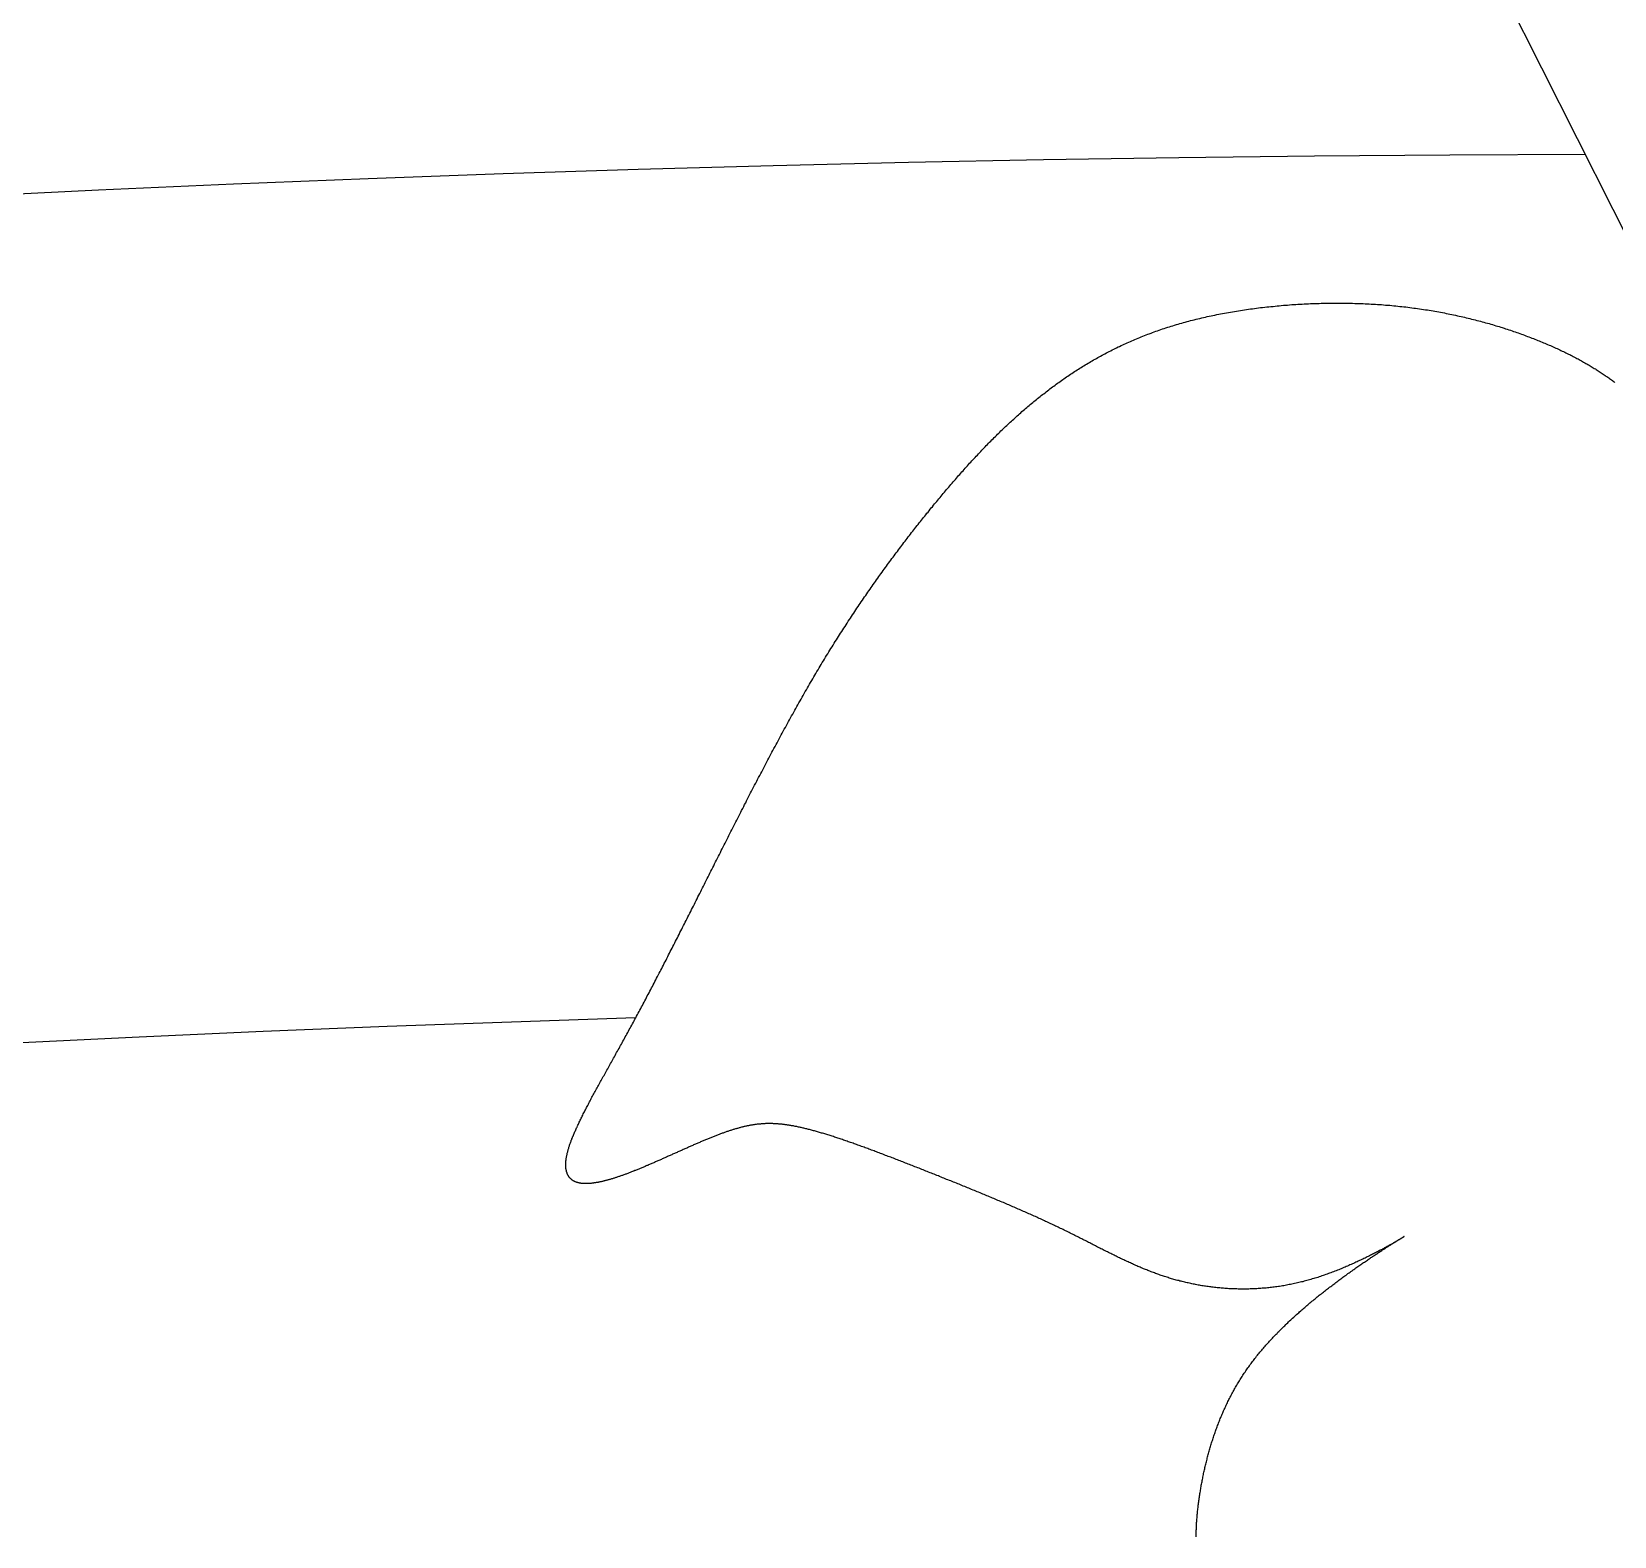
# Model space of a CAD drawing. Header units: feet. Extents: x 0 to 841, y 0 to 594.
# Drawn here: x 649.363 to 649.894, y 142.835 to 143.341 of the extents above; entities that cross this region are included whole.
import ezdxf

# ---------------------------------------------------------------- set-up
doc = ezdxf.new("R2010")
doc.units = ezdxf.units.FT
doc.header["$MEASUREMENT"] = 0
doc.layers.add('LOGO', color=7, linetype='Continuous')

# ---------------------------------------------------------------- blocks, each defined once
blk = doc.blocks.new('YOTA')
h = blk.add_hatch(color=1)
edge = h.paths.add_edge_path()
edge.add_arc((302.8865, 246.9749), 39.995, 0, 360)
edge = h.paths.add_edge_path(flags=16)
edge.add_arc((302.8865, 246.9749), 39.7003, 0, 360)
at = {"color": 2}
blk.add_line((302.9145, 282.1816), (301.9639, 284.0697), dxfattribs=at)
blk.add_lwpolyline([(302.415, 280.8675), (302.415, 280.8687), (302.415, 280.8698), (302.4151, 280.871), (302.4151, 280.8721), (302.4151, 280.8733), (302.4151, 280.8745), (302.4152, 280.8757), (302.4152, 280.8768), (302.4153, 280.878), (302.4153, 280.8792), (302.4154, 280.8804), (302.4155, 280.8816), (302.4155, 280.8828), (302.4156, 280.884), (302.4157, 280.8852), (302.4158, 280.8864), (302.4159, 280.8877), (302.416, 280.8889), (302.4161, 280.8901), (302.4162, 280.8913), (302.4163, 280.8925), (302.4165, 280.8938), (302.4166, 280.895), (302.4167, 280.8962), (302.4168, 280.8975), (302.417, 280.8987), (302.4171, 280.9), (302.4173, 280.9012), (302.4174, 280.9024), (302.4176, 280.9037), (302.4178, 280.9049), (302.4179, 280.9062), (302.4181, 280.9074), (302.4183, 280.9087), (302.4185, 280.9099), (302.4187, 280.9112), (302.4188, 280.9125), (302.419, 280.9137), (302.4192, 280.915), (302.4195, 280.9162), (302.4197, 280.9175), (302.4199, 280.9188), (302.4201, 280.92), (302.4203, 280.9213), (302.4205, 280.9226), (302.4208, 280.9238), (302.421, 280.9251), (302.4213, 280.9264), (302.4215, 280.9276), (302.4217, 280.9289), (302.422, 280.9302), (302.4223, 280.9314), (302.4225, 280.9327), (302.4228, 280.934), (302.423, 280.9352), (302.4233, 280.9365), (302.4236, 280.9377), (302.4239, 280.939), (302.4242, 280.9403), (302.4244, 280.9415), (302.4247, 280.9428), (302.425, 280.9441), (302.4253, 280.9453), (302.4256, 280.9466), (302.426, 280.9478), (302.4263, 280.9491), (302.4266, 280.9504), (302.4269, 280.9516), (302.4272, 280.9529), (302.4276, 280.9541), (302.4279, 280.9554), (302.4282, 280.9567), (302.4286, 280.9579), (302.4289, 280.9592), (302.4293, 280.9604), (302.4297, 280.9617), (302.43, 280.9629), (302.4304, 280.9642), (302.4308, 280.9654), (302.4311, 280.9667), (302.4315, 280.9679), (302.4319, 280.9692), (302.4323, 280.9704), (302.4327, 280.9717), (302.4331, 280.9729), (302.4335, 280.9742), (302.4339, 280.9754), (302.4344, 280.9766), (302.4348, 280.9779), (302.4352, 280.9791), (302.4356, 280.9804), (302.4361, 280.9816), (302.4365, 280.9828), (302.437, 280.9841), (302.4374, 280.9853), (302.4379, 280.9865), (302.4384, 280.9878), (302.4388, 280.989), (302.4393, 280.9902), (302.4398, 280.9914), (302.4403, 280.9927), (302.4408, 280.9939), (302.4413, 280.9951), (302.4418, 280.9963), (302.4423, 280.9976), (302.4428, 280.9988), (302.4434, 281), (302.4439, 281.0012), (302.4444, 281.0024), (302.445, 281.0036), (302.4455, 281.0048), (302.4461, 281.006), (302.4466, 281.0073), (302.4472, 281.0085), (302.4478, 281.0097), (302.4484, 281.0109), (302.4489, 281.0121), (302.4495, 281.0133), (302.4501, 281.0145), (302.4507, 281.0156), (302.4513, 281.0168), (302.452, 281.018), (302.4526, 281.0192), (302.4532, 281.0204), (302.4539, 281.0216), (302.4545, 281.0228), (302.4552, 281.024), (302.4558, 281.0251), (302.4565, 281.0263), (302.4571, 281.0275), (302.4578, 281.0287), (302.4585, 281.0298), (302.4592, 281.031), (302.4599, 281.0322), (302.4606, 281.0333), (302.4613, 281.0345), (302.462, 281.0357), (302.4628, 281.0368), (302.4635, 281.038), (302.4642, 281.0391), (302.465, 281.0403), (302.4657, 281.0414), (302.4665, 281.0426), (302.4673, 281.0437), (302.468, 281.0449), (302.4688, 281.046), (302.4696, 281.0471), (302.4704, 281.0483), (302.4712, 281.0494), (302.472, 281.0505), (302.4728, 281.0517), (302.4737, 281.0528), (302.4745, 281.0539), (302.4753, 281.055), (302.4762, 281.0561), (302.4771, 281.0573), (302.4779, 281.0584), (302.4788, 281.0595), (302.4797, 281.0606), (302.4805, 281.0617), (302.4814, 281.0628), (302.4823, 281.0639), (302.4832, 281.065), (302.4841, 281.0661), (302.4851, 281.0672), (302.486, 281.0682), (302.4869, 281.0693), (302.4878, 281.0704), (302.4888, 281.0715), (302.4897, 281.0726), (302.4907, 281.0736), (302.4916, 281.0747), (302.4926, 281.0758), (302.4936, 281.0768), (302.4946, 281.0779), (302.4955, 281.079), (302.4965, 281.08), (302.4975, 281.0811), (302.4985, 281.0821), (302.4995, 281.0832), (302.5005, 281.0842), (302.5015, 281.0852), (302.5025, 281.0863), (302.5035, 281.0873), (302.5046, 281.0883), (302.5056, 281.0894), (302.5066, 281.0904), (302.5077, 281.0914), (302.5087, 281.0924), (302.5097, 281.0934), (302.5108, 281.0945), (302.5118, 281.0955), (302.5129, 281.0965), (302.5139, 281.0975), (302.515, 281.0985), (302.5161, 281.0995), (302.5171, 281.1005), (302.5182, 281.1014), (302.5193, 281.1024), (302.5203, 281.1034), (302.5214, 281.1044), (302.5225, 281.1054), (302.5236, 281.1063), (302.5247, 281.1073), (302.5257, 281.1083), (302.5268, 281.1092), (302.5279, 281.1102), (302.529, 281.1111), (302.5301, 281.1121), (302.5312, 281.113), (302.5323, 281.114), (302.5334, 281.1149), (302.5345, 281.1158), (302.5356, 281.1168), (302.5367, 281.1177), (302.5378, 281.1186), (302.5389, 281.1195), (302.54, 281.1204), (302.5411, 281.1214), (302.5422, 281.1223), (302.5433, 281.1232), (302.5445, 281.1241), (302.5456, 281.125), (302.5467, 281.1259), (302.5478, 281.1267), (302.5489, 281.1276), (302.55, 281.1285), (302.5511, 281.1294), (302.5522, 281.1303), (302.5533, 281.1311), (302.5544, 281.132), (302.5555, 281.1328), (302.5567, 281.1337), (302.5578, 281.1346), (302.5589, 281.1354), (302.56, 281.1362), (302.5611, 281.1371), (302.5622, 281.1379), (302.5633, 281.1387), (302.5644, 281.1396), (302.5655, 281.1404), (302.5666, 281.1412), (302.5677, 281.142), (302.5688, 281.1428), (302.5698, 281.1436), (302.5709, 281.1444), (302.572, 281.1452), (302.5731, 281.146), (302.5742, 281.1468), (302.5753, 281.1476), (302.5764, 281.1484), (302.5774, 281.1492), (302.5785, 281.1499), (302.5796, 281.1507), (302.5806, 281.1515), (302.5817, 281.1522), (302.5828, 281.153), (302.5838, 281.1537), (302.5849, 281.1544), (302.5859, 281.1552), (302.5869, 281.1559), (302.588, 281.1566), (302.589, 281.1573), (302.59, 281.1581), (302.5911, 281.1588), (302.5921, 281.1595), (302.5931, 281.1602), (302.5941, 281.1609), (302.5951, 281.1615), (302.5961, 281.1622), (302.5971, 281.1629), (302.5981, 281.1636), (302.599, 281.1642), (302.6, 281.1649), (302.601, 281.1655), (302.6019, 281.1662), (302.6028, 281.1668), (302.6038, 281.1674), (302.6047, 281.168), (302.6056, 281.1686), (302.6065, 281.1692), (302.6074, 281.1698), (302.6083, 281.1704), (302.6092, 281.171), (302.6101, 281.1716), (302.6109, 281.1722), (302.6118, 281.1727), (302.6126, 281.1733), (302.6135, 281.1738), (302.6143, 281.1744), (302.6151, 281.1749), (302.6159, 281.1754), (302.6167, 281.1759), (302.6175, 281.1764), (302.6183, 281.1769), (302.619, 281.1774), (302.6198, 281.1779), (302.6205, 281.1783), (302.6212, 281.1788), (302.6219, 281.1792), (302.6226, 281.1797), (302.6233, 281.1801), (302.624, 281.1805), (302.6246, 281.181), (302.6252, 281.1814), (302.6259, 281.1818), (302.6265, 281.1821), (302.6271, 281.1825), (302.6277, 281.1829), (302.6282, 281.1832), (302.6288, 281.1836), (302.6293, 281.1839), (302.6299, 281.1842), (302.6304, 281.1846), (302.6309, 281.1849), (302.6313, 281.1851), (302.6318, 281.1854), (302.6322, 281.1857), (302.6327, 281.186), (302.6331, 281.1862), (302.6335, 281.1865), (302.6338, 281.1867), (302.6342, 281.1869), (302.6345, 281.1871), (302.6349, 281.1873), (302.6352, 281.1875), (302.6355, 281.1876), (302.6357, 281.1878), (302.636, 281.188), (302.6362, 281.1881), (302.6364, 281.1882), (302.6366, 281.1883), (302.6368, 281.1884), (302.6369, 281.1885), (302.6371, 281.1886), (302.6372, 281.1886), (302.6373, 281.1887), (302.6374, 281.1887), (302.6374, 281.1888), (302.6374, 281.1888), (302.6374, 281.1888), (302.6374, 281.1888), (302.6374, 281.1887), (302.6373, 281.1887), (302.6373, 281.1886), (302.6372, 281.1886), (302.637, 281.1885), (302.6369, 281.1884), (302.6367, 281.1883), (302.6365, 281.1882), (302.6363, 281.188), (302.6361, 281.1879), (302.6358, 281.1877), (302.6356, 281.1875), (302.6353, 281.1874), (302.6349, 281.1872), (302.6346, 281.1869), (302.6342, 281.1867), (302.6338, 281.1865), (302.6334, 281.1862), (302.633, 281.186), (302.6325, 281.1857), (302.632, 281.1854), (302.6315, 281.1851), (302.631, 281.1848), (302.6305, 281.1845), (302.6299, 281.1841), (302.6293, 281.1838), (302.6287, 281.1834), (302.6281, 281.1831), (302.6275, 281.1827), (302.6268, 281.1823), (302.6261, 281.1819), (302.6254, 281.1815), (302.6247, 281.1811), (302.624, 281.1807), (302.6232, 281.1803), (302.6224, 281.1798), (302.6216, 281.1794), (302.6208, 281.1789), (302.62, 281.1785), (302.6192, 281.178), (302.6183, 281.1775), (302.6174, 281.1771), (302.6165, 281.1766), (302.6156, 281.1761), (302.6147, 281.1756), (302.6138, 281.1751), (302.6128, 281.1746), (302.6119, 281.1741), (302.6109, 281.1735), (302.6099, 281.173), (302.6089, 281.1725), (302.6078, 281.1719), (302.6068, 281.1714), (302.6057, 281.1709), (302.6047, 281.1703), (302.6036, 281.1698), (302.6025, 281.1692), (302.6014, 281.1687), (302.6003, 281.1681), (302.5991, 281.1675), (302.598, 281.167), (302.5968, 281.1664), (302.5957, 281.1658), (302.5945, 281.1653), (302.5933, 281.1647), (302.5921, 281.1641), (302.5909, 281.1635), (302.5897, 281.163), (302.5884, 281.1624), (302.5872, 281.1618), (302.5859, 281.1612), (302.5847, 281.1607), (302.5834, 281.1601), (302.5821, 281.1595), (302.5808, 281.1589), (302.5795, 281.1584), (302.5782, 281.1578), (302.5769, 281.1572), (302.5756, 281.1567), (302.5743, 281.1561), (302.5729, 281.1555), (302.5716, 281.155), (302.5702, 281.1544), (302.5689, 281.1539), (302.5675, 281.1533), (302.5661, 281.1528), (302.5648, 281.1522), (302.5634, 281.1517), (302.562, 281.1512), (302.5606, 281.1506), (302.5592, 281.1501), (302.5578, 281.1496), (302.5564, 281.1491), (302.555, 281.1485), (302.5536, 281.148), (302.5521, 281.1475), (302.5507, 281.1471), (302.5493, 281.1466), (302.5479, 281.1461), (302.5464, 281.1456), (302.545, 281.1451), (302.5436, 281.1447), (302.5421, 281.1442), (302.5407, 281.1438), (302.5392, 281.1434), (302.5378, 281.1429), (302.5363, 281.1425), (302.5349, 281.1421), (302.5334, 281.1417), (302.532, 281.1413), (302.5305, 281.1409), (302.5291, 281.1405), (302.5276, 281.1402), (302.5262, 281.1398), (302.5247, 281.1395), (302.5233, 281.1391), (302.5218, 281.1388), (302.5203, 281.1385), (302.5189, 281.1382), (302.5174, 281.1378), (302.516, 281.1376), (302.5145, 281.1373), (302.5131, 281.137), (302.5116, 281.1367), (302.5102, 281.1365), (302.5087, 281.1362), (302.5073, 281.136), (302.5058, 281.1357), (302.5043, 281.1355), (302.5029, 281.1353), (302.5014, 281.1351), (302.5, 281.1349), (302.4985, 281.1347), (302.4971, 281.1345), (302.4956, 281.1343), (302.4942, 281.1342), (302.4927, 281.134), (302.4913, 281.1339), (302.4898, 281.1337), (302.4884, 281.1336), (302.487, 281.1335), (302.4855, 281.1334), (302.4841, 281.1332), (302.4826, 281.1332), (302.4812, 281.1331), (302.4798, 281.133), (302.4783, 281.1329), (302.4769, 281.1328), (302.4754, 281.1328), (302.474, 281.1327), (302.4726, 281.1327), (302.4712, 281.1326), (302.4697, 281.1326), (302.4683, 281.1326), (302.4669, 281.1326), (302.4654, 281.1326), (302.464, 281.1326), (302.4626, 281.1326), (302.4612, 281.1326), (302.4598, 281.1326), (302.4584, 281.1327), (302.4569, 281.1327), (302.4555, 281.1328), (302.4541, 281.1328), (302.4527, 281.1329), (302.4513, 281.1329), (302.4499, 281.133), (302.4485, 281.1331), (302.4471, 281.1332), (302.4457, 281.1333), (302.4443, 281.1334), (302.443, 281.1335), (302.4416, 281.1336), (302.4402, 281.1338), (302.4388, 281.1339), (302.4374, 281.134), (302.436, 281.1342), (302.4347, 281.1343), (302.4333, 281.1345), (302.4319, 281.1347), (302.4306, 281.1348), (302.4292, 281.135), (302.4278, 281.1352), (302.4265, 281.1354), (302.4251, 281.1356), (302.4238, 281.1358), (302.4224, 281.136), (302.4211, 281.1362), (302.4198, 281.1365), (302.4184, 281.1367), (302.4171, 281.1369), (302.4158, 281.1372), (302.4144, 281.1374), (302.4131, 281.1377), (302.4118, 281.1379), (302.4105, 281.1382), (302.4092, 281.1385), (302.4079, 281.1388), (302.4066, 281.1391), (302.4053, 281.1393), (302.404, 281.1396), (302.4027, 281.1399), (302.4014, 281.1403), (302.4001, 281.1406), (302.3988, 281.1409), (302.3975, 281.1412), (302.3963, 281.1416), (302.395, 281.1419), (302.3937, 281.1422), (302.3925, 281.1426), (302.3912, 281.1429), (302.39, 281.1433), (302.3887, 281.1437), (302.3875, 281.144), (302.3862, 281.1444), (302.385, 281.1448), (302.3838, 281.1452), (302.3825, 281.1456), (302.3813, 281.146), (302.3801, 281.1464), (302.3789, 281.1468), (302.3776, 281.1472), (302.3764, 281.1476), (302.3752, 281.148), (302.374, 281.1485), (302.3728, 281.1489), (302.3716, 281.1493), (302.3704, 281.1498), (302.3692, 281.1502), (302.368, 281.1507), (302.3668, 281.1511), (302.3656, 281.1516), (302.3645, 281.152), (302.3633, 281.1525), (302.3621, 281.153), (302.3609, 281.1535), (302.3597, 281.1539), (302.3586, 281.1544), (302.3574, 281.1549), (302.3562, 281.1554), (302.355, 281.1559), (302.3539, 281.1564), (302.3527, 281.1569), (302.3515, 281.1574), (302.3504, 281.1579), (302.3492, 281.1584), (302.348, 281.1589), (302.3469, 281.1595), (302.3457, 281.16), (302.3446, 281.1605), (302.3434, 281.161), (302.3422, 281.1616), (302.3411, 281.1621), (302.3399, 281.1627), (302.3388, 281.1632), (302.3376, 281.1638), (302.3364, 281.1643), (302.3353, 281.1649), (302.3341, 281.1654), (302.333, 281.166), (302.3318, 281.1665), (302.3306, 281.1671), (302.3295, 281.1677), (302.3283, 281.1682), (302.3272, 281.1688), (302.326, 281.1694), (302.3248, 281.1699), (302.3237, 281.1705), (302.3225, 281.1711), (302.3213, 281.1717), (302.3202, 281.1723), (302.319, 281.1729), (302.3178, 281.1735), (302.3166, 281.174), (302.3155, 281.1746), (302.3143, 281.1752), (302.3131, 281.1758), (302.3119, 281.1764), (302.3107, 281.177), (302.3096, 281.1776), (302.3084, 281.1782), (302.3072, 281.1788), (302.306, 281.1794), (302.3048, 281.1801), (302.3036, 281.1807), (302.3024, 281.1813), (302.3012, 281.1819), (302.3, 281.1825), (302.2988, 281.1831), (302.2976, 281.1837), (302.2964, 281.1844), (302.2951, 281.185), (302.2939, 281.1856), (302.2927, 281.1862), (302.2915, 281.1868), (302.2902, 281.1875), (302.289, 281.1881), (302.2878, 281.1887), (302.2865, 281.1893), (302.2853, 281.19), (302.284, 281.1906), (302.2828, 281.1912), (302.2815, 281.1918), (302.2802, 281.1925), (302.279, 281.1931), (302.2777, 281.1937), (302.2764, 281.1944), (302.2751, 281.195), (302.2738, 281.1956), (302.2726, 281.1962), (302.2713, 281.1969), (302.27, 281.1975), (302.2686, 281.1981), (302.2673, 281.1988), (302.266, 281.1994), (302.2647, 281.2), (302.2634, 281.2006), (302.262, 281.2013), (302.2607, 281.2019), (302.2594, 281.2025), (302.258, 281.2032), (302.2567, 281.2038), (302.2553, 281.2044), (302.254, 281.205), (302.2526, 281.2057), (302.2513, 281.2063), (302.2499, 281.2069), (302.2485, 281.2076), (302.2471, 281.2082), (302.2458, 281.2088), (302.2444, 281.2094), (302.243, 281.2101), (302.2416, 281.2107), (302.2402, 281.2113), (302.2388, 281.212), (302.2374, 281.2126), (302.236, 281.2132), (302.2346, 281.2138), (302.2332, 281.2145), (302.2318, 281.2151), (302.2303, 281.2157), (302.2289, 281.2163), (302.2275, 281.217), (302.2261, 281.2176), (302.2247, 281.2182), (302.2232, 281.2188), (302.2218, 281.2195), (302.2203, 281.2201), (302.2189, 281.2207), (302.2175, 281.2213), (302.216, 281.222), (302.2146, 281.2226), (302.2131, 281.2232), (302.2117, 281.2238), (302.2102, 281.2244), (302.2088, 281.2251), (302.2073, 281.2257), (302.2058, 281.2263), (302.2044, 281.2269), (302.2029, 281.2275), (302.2015, 281.2282), (302.2, 281.2288), (302.1985, 281.2294), (302.197, 281.23), (302.1956, 281.2306), (302.1941, 281.2312), (302.1926, 281.2319), (302.1912, 281.2325), (302.1897, 281.2331), (302.1882, 281.2337), (302.1867, 281.2343), (302.1852, 281.2349), (302.1838, 281.2355), (302.1823, 281.2362), (302.1808, 281.2368), (302.1793, 281.2374), (302.1778, 281.238), (302.1763, 281.2386), (302.1748, 281.2392), (302.1734, 281.2398), (302.1719, 281.2404), (302.1704, 281.241), (302.1689, 281.2416), (302.1674, 281.2422), (302.1659, 281.2428), (302.1644, 281.2434), (302.1629, 281.2441), (302.1614, 281.2447), (302.16, 281.2453), (302.1585, 281.2459), (302.157, 281.2465), (302.1555, 281.2471), (302.154, 281.2477), (302.1525, 281.2483), (302.151, 281.2489), (302.1495, 281.2495), (302.1481, 281.25), (302.1466, 281.2506), (302.1451, 281.2512), (302.1436, 281.2518), (302.1421, 281.2524), (302.1406, 281.253), (302.1392, 281.2536), (302.1377, 281.2542), (302.1362, 281.2548), (302.1347, 281.2554), (302.1332, 281.256), (302.1318, 281.2566), (302.1303, 281.2571), (302.1288, 281.2577), (302.1273, 281.2583), (302.1259, 281.2589), (302.1244, 281.2595), (302.1229, 281.2601), (302.1215, 281.2606), (302.12, 281.2612), (302.1186, 281.2618), (302.1171, 281.2624), (302.1156, 281.2629), (302.1142, 281.2635), (302.1127, 281.2641), (302.1113, 281.2647), (302.1098, 281.2652), (302.1084, 281.2658), (302.1069, 281.2664), (302.1055, 281.2669), (302.1041, 281.2675), (302.1026, 281.2681), (302.1012, 281.2686), (302.0998, 281.2692), (302.0983, 281.2697), (302.0969, 281.2703), (302.0955, 281.2708), (302.0941, 281.2714), (302.0926, 281.2719), (302.0912, 281.2725), (302.0898, 281.273), (302.0884, 281.2736), (302.087, 281.2741), (302.0856, 281.2746), (302.0842, 281.2752), (302.0828, 281.2757), (302.0814, 281.2762), (302.08, 281.2768), (302.0786, 281.2773), (302.0773, 281.2778), (302.0759, 281.2783), (302.0745, 281.2789), (302.0731, 281.2794), (302.0718, 281.2799), (302.0704, 281.2804), (302.0691, 281.2809), (302.0677, 281.2814), (302.0664, 281.2819), (302.065, 281.2824), (302.0637, 281.2829), (302.0623, 281.2834), (302.061, 281.2839), (302.0597, 281.2844), (302.0584, 281.2848), (302.057, 281.2853), (302.0557, 281.2858), (302.0544, 281.2863), (302.0531, 281.2867), (302.0518, 281.2872), (302.0505, 281.2877), (302.0492, 281.2881), (302.048, 281.2886), (302.0467, 281.289), (302.0454, 281.2895), (302.0441, 281.2899), (302.0429, 281.2903), (302.0416, 281.2908), (302.0404, 281.2912), (302.0391, 281.2916), (302.0379, 281.2921), (302.0366, 281.2925), (302.0354, 281.2929), (302.0342, 281.2933), (302.033, 281.2937), (302.0318, 281.2941), (302.0306, 281.2945), (302.0294, 281.2949), (302.0282, 281.2953), (302.027, 281.2957), (302.0258, 281.2961), (302.0246, 281.2964), (302.0234, 281.2968), (302.0223, 281.2972), (302.0211, 281.2975), (302.02, 281.2979), (302.0188, 281.2982), (302.0177, 281.2986), (302.0166, 281.2989), (302.0154, 281.2993), (302.0143, 281.2996), (302.0132, 281.2999), (302.0121, 281.3002), (302.011, 281.3006), (302.0099, 281.3009), (302.0088, 281.3012), (302.0078, 281.3015), (302.0067, 281.3018), (302.0056, 281.3021), (302.0046, 281.3024), (302.0035, 281.3026), (302.0025, 281.3029), (302.0015, 281.3032), (302.0004, 281.3035), (301.9994, 281.3037), (301.9984, 281.304), (301.9974, 281.3042), (301.9964, 281.3045), (301.9954, 281.3047), (301.9945, 281.3049), (301.9935, 281.3051), (301.9925, 281.3054), (301.9916, 281.3056), (301.9906, 281.3058), (301.9897, 281.306), (301.9887, 281.3062), (301.9878, 281.3064), (301.9869, 281.3066), (301.9859, 281.3067), (301.985, 281.3069), (301.9841, 281.3071), (301.9832, 281.3073), (301.9823, 281.3074), (301.9814, 281.3076), (301.9805, 281.3077), (301.9797, 281.3079), (301.9788, 281.308), (301.9779, 281.3081), (301.977, 281.3082), (301.9762, 281.3084), (301.9753, 281.3085), (301.9745, 281.3086), (301.9736, 281.3087), (301.9728, 281.3088), (301.972, 281.3089), (301.9711, 281.309), (301.9703, 281.309), (301.9695, 281.3091), (301.9686, 281.3092), (301.9678, 281.3093), (301.967, 281.3093), (301.9662, 281.3094), (301.9654, 281.3094), (301.9646, 281.3095), (301.9638, 281.3095), (301.963, 281.3095), (301.9622, 281.3096), (301.9614, 281.3096), (301.9606, 281.3096), (301.9598, 281.3096), (301.9591, 281.3096), (301.9583, 281.3096), (301.9575, 281.3096), (301.9567, 281.3096), (301.956, 281.3096), (301.9552, 281.3096), (301.9544, 281.3096), (301.9536, 281.3095), (301.9529, 281.3095), (301.9521, 281.3095), (301.9513, 281.3094), (301.9506, 281.3094), (301.9498, 281.3093), (301.9491, 281.3092), (301.9483, 281.3092), (301.9475, 281.3091), (301.9468, 281.309), (301.946, 281.309), (301.9453, 281.3089), (301.9445, 281.3088), (301.9437, 281.3087), (301.943, 281.3086), (301.9422, 281.3085), (301.9415, 281.3084), (301.9407, 281.3082), (301.94, 281.3081), (301.9392, 281.308), (301.9384, 281.3079), (301.9377, 281.3077), (301.9369, 281.3076), (301.9362, 281.3074), (301.9354, 281.3073), (301.9346, 281.3071), (301.9339, 281.307), (301.9331, 281.3068), (301.9323, 281.3066), (301.9316, 281.3065), (301.9308, 281.3063), (301.93, 281.3061), (301.9292, 281.3059), (301.9285, 281.3057), (301.9277, 281.3055), (301.9269, 281.3053), (301.9261, 281.3051), (301.9253, 281.3049), (301.9245, 281.3046), (301.9237, 281.3044), (301.9229, 281.3042), (301.9221, 281.304), (301.9213, 281.3037), (301.9205, 281.3035), (301.9197, 281.3032), (301.9189, 281.303), (301.9181, 281.3027), (301.9173, 281.3024), (301.9165, 281.3022), (301.9156, 281.3019), (301.9148, 281.3016), (301.914, 281.3013), (301.9131, 281.3011), (301.9123, 281.3008), (301.9114, 281.3005), (301.9106, 281.3002), (301.9097, 281.2999), (301.9089, 281.2996), (301.908, 281.2993), (301.9072, 281.2989), (301.9063, 281.2986), (301.9054, 281.2983), (301.9046, 281.298), (301.9037, 281.2976), (301.9028, 281.2973), (301.9019, 281.297), (301.9011, 281.2966), (301.9002, 281.2963), (301.8993, 281.2959), (301.8984, 281.2956), (301.8975, 281.2952), (301.8966, 281.2949), (301.8957, 281.2945), (301.8948, 281.2942), (301.8939, 281.2938), (301.893, 281.2934), (301.8921, 281.293), (301.8912, 281.2927), (301.8903, 281.2923), (301.8894, 281.2919), (301.8885, 281.2915), (301.8876, 281.2912), (301.8867, 281.2908), (301.8857, 281.2904), (301.8848, 281.29), (301.8839, 281.2896), (301.883, 281.2892), (301.8821, 281.2888), (301.8811, 281.2884), (301.8802, 281.288), (301.8793, 281.2876), (301.8784, 281.2872), (301.8774, 281.2868), (301.8765, 281.2864), (301.8756, 281.286), (301.8746, 281.2856), (301.8737, 281.2852), (301.8728, 281.2848), (301.8718, 281.2843), (301.8709, 281.2839), (301.87, 281.2835), (301.869, 281.2831), (301.8681, 281.2827), (301.8672, 281.2823), (301.8662, 281.2818), (301.8653, 281.2814), (301.8643, 281.281), (301.8634, 281.2806), (301.8625, 281.2802), (301.8615, 281.2798), (301.8606, 281.2793), (301.8597, 281.2789), (301.8587, 281.2785), (301.8578, 281.2781), (301.8568, 281.2776), (301.8559, 281.2772), (301.855, 281.2768), (301.854, 281.2764), (301.8531, 281.276), (301.8522, 281.2755), (301.8512, 281.2751), (301.8503, 281.2747), (301.8494, 281.2743), (301.8484, 281.2739), (301.8475, 281.2735), (301.8466, 281.273), (301.8457, 281.2726), (301.8447, 281.2722), (301.8438, 281.2718), (301.8429, 281.2714), (301.842, 281.271), (301.8411, 281.2706), (301.8401, 281.2702), (301.8392, 281.2698), (301.8383, 281.2694), (301.8374, 281.269), (301.8365, 281.2686), (301.8356, 281.2682), (301.8347, 281.2678), (301.8337, 281.2674), (301.8328, 281.267), (301.8319, 281.2666), (301.831, 281.2662), (301.8301, 281.2658), (301.8292, 281.2654), (301.8284, 281.265), (301.8275, 281.2647), (301.8266, 281.2643), (301.8257, 281.2639), (301.8248, 281.2635), (301.8239, 281.2632), (301.823, 281.2628), (301.8222, 281.2624), (301.8213, 281.2621), (301.8204, 281.2617), (301.8196, 281.2613), (301.8187, 281.261), (301.8178, 281.2606), (301.817, 281.2603), (301.8161, 281.2599), (301.8153, 281.2596), (301.8144, 281.2593), (301.8136, 281.2589), (301.8127, 281.2586), (301.8119, 281.2583), (301.811, 281.2579), (301.8102, 281.2576), (301.8094, 281.2573), (301.8086, 281.257), (301.8077, 281.2567), (301.8069, 281.2563), (301.8061, 281.256), (301.8053, 281.2557), (301.8045, 281.2554), (301.8037, 281.2551), (301.8028, 281.2548), (301.802, 281.2546), (301.8013, 281.2543), (301.8005, 281.254), (301.7997, 281.2537), (301.7989, 281.2534), (301.7981, 281.2532), (301.7973, 281.2529), (301.7965, 281.2526), (301.7958, 281.2524), (301.795, 281.2521), (301.7942, 281.2519), (301.7935, 281.2516), (301.7927, 281.2514), (301.792, 281.2512), (301.7912, 281.2509), (301.7905, 281.2507), (301.7897, 281.2505), (301.789, 281.2502), (301.7883, 281.25), (301.7875, 281.2498), (301.7868, 281.2496), (301.7861, 281.2494), (301.7854, 281.2492), (301.7847, 281.249), (301.784, 281.2488), (301.7833, 281.2486), (301.7826, 281.2485), (301.7819, 281.2483), (301.7812, 281.2481), (301.7805, 281.248), (301.7798, 281.2478), (301.7791, 281.2476), (301.7785, 281.2475), (301.7778, 281.2473), (301.7771, 281.2472), (301.7765, 281.2471), (301.7758, 281.2469), (301.7752, 281.2468), (301.7745, 281.2467), (301.7739, 281.2466), (301.7733, 281.2465), (301.7726, 281.2464), (301.772, 281.2463), (301.7714, 281.2462), (301.7708, 281.2461), (301.7702, 281.246), (301.7696, 281.2459), (301.769, 281.2458), (301.7684, 281.2458), (301.7678, 281.2457), (301.7672, 281.2457), (301.7666, 281.2456), (301.7661, 281.2456), (301.7655, 281.2455), (301.765, 281.2455), (301.7644, 281.2455), (301.7638, 281.2454), (301.7633, 281.2454), (301.7628, 281.2454), (301.7622, 281.2454), (301.7617, 281.2454), (301.7612, 281.2454), (301.7607, 281.2455), (301.7602, 281.2455), (301.7596, 281.2455), (301.7591, 281.2455), (301.7587, 281.2456), (301.7582, 281.2456), (301.7577, 281.2457), (301.7572, 281.2457), (301.7567, 281.2458), (301.7563, 281.2459), (301.7558, 281.246), (301.7554, 281.246), (301.7549, 281.2461), (301.7545, 281.2462), (301.754, 281.2463), (301.7536, 281.2465), (301.7532, 281.2466), (301.7528, 281.2467), (301.7524, 281.2468), (301.752, 281.247), (301.7516, 281.2471), (301.7512, 281.2473), (301.7508, 281.2474), (301.7504, 281.2476), (301.7501, 281.2478), (301.7497, 281.248), (301.7493, 281.2481), (301.749, 281.2483), (301.7486, 281.2485), (301.7483, 281.2488), (301.748, 281.249), (301.7476, 281.2492), (301.7473, 281.2494), (301.747, 281.2497), (301.7467, 281.2499), (301.7464, 281.2502), (301.7461, 281.2504), (301.7458, 281.2507), (301.7456, 281.251), (301.7453, 281.2512), (301.745, 281.2515), (301.7448, 281.2518), (301.7445, 281.2521), (301.7443, 281.2524), (301.7441, 281.2528), (301.7438, 281.2531), (301.7436, 281.2534), (301.7434, 281.2538), (301.7432, 281.2541), (301.743, 281.2545), (301.7428, 281.2548), (301.7426, 281.2552), (301.7425, 281.2556), (301.7423, 281.256), (301.7422, 281.2564), (301.742, 281.2568), (301.7419, 281.2572), (301.7417, 281.2576), (301.7416, 281.258), (301.7415, 281.2585), (301.7414, 281.2589), (301.7413, 281.2594), (301.7412, 281.2598), (301.7411, 281.2603), (301.741, 281.2608), (301.7409, 281.2612), (301.7409, 281.2617), (301.7408, 281.2622), (301.7408, 281.2627), (301.7407, 281.2633), (301.7407, 281.2638), (301.7407, 281.2643), (301.7407, 281.2649), (301.7407, 281.2654), (301.7407, 281.266), (301.7407, 281.2665), (301.7407, 281.2671), (301.7407, 281.2677), (301.7408, 281.2683), (301.7408, 281.2689), (301.7409, 281.2695), (301.7409, 281.2701), (301.741, 281.2707), (301.7411, 281.2714), (301.7412, 281.272), (301.7412, 281.2726), (301.7414, 281.2733), (301.7415, 281.274), (301.7416, 281.2746), (301.7417, 281.2753), (301.7419, 281.276), (301.742, 281.2767), (301.7422, 281.2774), (301.7423, 281.2782), (301.7425, 281.2789), (301.7427, 281.2796), (301.7429, 281.2804), (301.7431, 281.2811), (301.7433, 281.2819), (301.7436, 281.2827), (301.7438, 281.2835), (301.744, 281.2843), (301.7443, 281.2851), (301.7445, 281.2859), (301.7448, 281.2867), (301.7451, 281.2875), (301.7454, 281.2884), (301.7457, 281.2892), (301.746, 281.2901), (301.7463, 281.2909), (301.7466, 281.2918), (301.747, 281.2927), (301.7473, 281.2936), (301.7477, 281.2945), (301.748, 281.2954), (301.7484, 281.2963), (301.7488, 281.2973), (301.7492, 281.2982), (301.7496, 281.2992), (301.75, 281.3001), (301.7504, 281.3011), (301.7509, 281.3021), (301.7513, 281.303), (301.7517, 281.304), (301.7522, 281.305), (301.7527, 281.306), (301.7531, 281.3071), (301.7536, 281.3081), (301.7541, 281.3091), (301.7546, 281.3102), (301.7551, 281.3112), (301.7556, 281.3123), (301.7561, 281.3134), (301.7567, 281.3144), (301.7572, 281.3155), (301.7577, 281.3166), (301.7583, 281.3177), (301.7588, 281.3188), (301.7594, 281.32), (301.76, 281.3211), (301.7606, 281.3222), (301.7611, 281.3234), (301.7617, 281.3245), (301.7623, 281.3257), (301.7629, 281.3269), (301.7636, 281.328), (301.7642, 281.3292), (301.7648, 281.3304), (301.7654, 281.3316), (301.7661, 281.3328), (301.7667, 281.3341), (301.7674, 281.3353), (301.768, 281.3365), (301.7687, 281.3378), (301.7694, 281.339), (301.77, 281.3403), (301.7707, 281.3415), (301.7714, 281.3428), (301.7721, 281.3441), (301.7728, 281.3454), (301.7735, 281.3467), (301.7742, 281.348), (301.7749, 281.3493), (301.7757, 281.3506), (301.7764, 281.3519), (301.7771, 281.3532), (301.7778, 281.3546), (301.7786, 281.3559), (301.7793, 281.3573), (301.7801, 281.3586), (301.7808, 281.36), (301.7816, 281.3613), (301.7824, 281.3627), (301.7831, 281.3641), (301.7839, 281.3655), (301.7847, 281.3669), (301.7855, 281.3683), (301.7862, 281.3697), (301.787, 281.3711), (301.7878, 281.3726), (301.7886, 281.374), (301.7894, 281.3754), (301.7902, 281.3769), (301.791, 281.3783), (301.7918, 281.3798), (301.7927, 281.3813), (301.7935, 281.3827), (301.7943, 281.3842), (301.7951, 281.3857), (301.7959, 281.3872), (301.7968, 281.3887), (301.7976, 281.3902), (301.7984, 281.3917), (301.7993, 281.3932), (301.8001, 281.3947), (301.801, 281.3962), (301.8018, 281.3978), (301.8026, 281.3993), (301.8035, 281.4008), (301.8043, 281.4024), (301.8052, 281.4039), (301.8061, 281.4055), (301.8069, 281.4071), (301.8078, 281.4086), (301.8086, 281.4102), (301.8095, 281.4118), (301.8104, 281.4134), (301.8112, 281.415), (301.8121, 281.4166), (301.813, 281.4182), (301.8138, 281.4198), (301.8147, 281.4214), (301.8156, 281.423), (301.8164, 281.4247), (301.8173, 281.4263), (301.8182, 281.4279), (301.8191, 281.4296), (301.82, 281.4312), (301.8208, 281.4329), (301.8217, 281.4345), (301.8226, 281.4362), (301.8235, 281.4379), (301.8244, 281.4395), (301.8253, 281.4412), (301.8262, 281.4429), (301.827, 281.4446), (301.8279, 281.4463), (301.8288, 281.448), (301.8297, 281.4497), (301.8306, 281.4514), (301.8315, 281.4531), (301.8324, 281.4548), (301.8333, 281.4565), (301.8342, 281.4583), (301.8351, 281.46), (301.836, 281.4617), (301.8369, 281.4635), (301.8378, 281.4652), (301.8387, 281.467), (301.8396, 281.4687), (301.8405, 281.4705), (301.8415, 281.4723), (301.8424, 281.474), (301.8433, 281.4758), (301.8442, 281.4776), (301.8451, 281.4794), (301.846, 281.4812), (301.847, 281.4829), (301.8479, 281.4847), (301.8488, 281.4865), (301.8497, 281.4884), (301.8507, 281.4902), (301.8516, 281.492), (301.8525, 281.4938), (301.8534, 281.4956), (301.8544, 281.4974), (301.8553, 281.4993), (301.8562, 281.5011), (301.8572, 281.503), (301.8581, 281.5048), (301.859, 281.5066), (301.86, 281.5085), (301.8609, 281.5104), (301.8619, 281.5122), (301.8628, 281.5141), (301.8638, 281.5159), (301.8647, 281.5178), (301.8657, 281.5197), (301.8666, 281.5216), (301.8676, 281.5235), (301.8685, 281.5254), (301.8695, 281.5272), (301.8704, 281.5291), (301.8714, 281.531), (301.8724, 281.5329), (301.8733, 281.5349), (301.8743, 281.5368), (301.8752, 281.5387), (301.8762, 281.5406), (301.8772, 281.5425), (301.8782, 281.5444), (301.8791, 281.5464), (301.8801, 281.5483), (301.8811, 281.5503), (301.8821, 281.5522), (301.883, 281.5541), (301.884, 281.5561), (301.885, 281.558), (301.886, 281.56), (301.887, 281.562), (301.8879, 281.5639), (301.8889, 281.5659), (301.8899, 281.5678), (301.8909, 281.5698), (301.8919, 281.5718), (301.8929, 281.5738), (301.8939, 281.5758), (301.8949, 281.5777), (301.8959, 281.5797), (301.8969, 281.5817), (301.8979, 281.5837), (301.8989, 281.5857), (301.8999, 281.5877), (301.9009, 281.5897), (301.9019, 281.5917), (301.903, 281.5937), (301.904, 281.5958), (301.905, 281.5978), (301.906, 281.5998), (301.907, 281.6018), (301.908, 281.6038), (301.9091, 281.6059), (301.9101, 281.6079), (301.9111, 281.6099), (301.9122, 281.612), (301.9132, 281.614), (301.9142, 281.6161), (301.9152, 281.6181), (301.9163, 281.6201), (301.9173, 281.6222), (301.9184, 281.6242), (301.9194, 281.6263), (301.9204, 281.6284), (301.9215, 281.6304), (301.9225, 281.6325), (301.9236, 281.6345), (301.9246, 281.6366), (301.9257, 281.6387), (301.9267, 281.6407), (301.9278, 281.6428), (301.9288, 281.6449), (301.9299, 281.6469), (301.931, 281.649), (301.932, 281.6511), (301.9331, 281.6531), (301.9341, 281.6552), (301.9352, 281.6573), (301.9363, 281.6594), (301.9373, 281.6614), (301.9384, 281.6635), (301.9395, 281.6656), (301.9405, 281.6677), (301.9416, 281.6697), (301.9427, 281.6718), (301.9438, 281.6739), (301.9449, 281.676), (301.9459, 281.678), (301.947, 281.6801), (301.9481, 281.6822), (301.9492, 281.6843), (301.9503, 281.6863), (301.9513, 281.6884), (301.9524, 281.6905), (301.9535, 281.6926), (301.9546, 281.6946), (301.9557, 281.6967), (301.9568, 281.6988), (301.9579, 281.7008), (301.959, 281.7029), (301.9601, 281.705), (301.9612, 281.707), (301.9623, 281.7091), (301.9634, 281.7112), (301.9645, 281.7132), (301.9656, 281.7153), (301.9667, 281.7173), (301.9678, 281.7194), (301.9689, 281.7215), (301.97, 281.7235), (301.9711, 281.7256), (301.9722, 281.7276), (301.9733, 281.7297), (301.9744, 281.7317), (301.9756, 281.7337), (301.9767, 281.7358), (301.9778, 281.7378), (301.9789, 281.7399), (301.98, 281.7419), (301.9811, 281.7439), (301.9823, 281.7459), (301.9834, 281.748), (301.9845, 281.75), (301.9856, 281.752), (301.9868, 281.754), (301.9879, 281.756), (301.989, 281.758), (301.9901, 281.76), (301.9913, 281.762), (301.9924, 281.764), (301.9935, 281.766), (301.9946, 281.768), (301.9958, 281.77), (301.9969, 281.772), (301.998, 281.7739), (301.9992, 281.7759), (302.0003, 281.7779), (302.0015, 281.7799), (302.0026, 281.7818), (302.0037, 281.7838), (302.0049, 281.7857), (302.006, 281.7877), (302.0071, 281.7896), (302.0083, 281.7915), (302.0094, 281.7935), (302.0106, 281.7954), (302.0117, 281.7973), (302.0129, 281.7992), (302.014, 281.8011), (302.0151, 281.803), (302.0163, 281.8049), (302.0174, 281.8068), (302.0186, 281.8087), (302.0197, 281.8106), (302.0209, 281.8125), (302.022, 281.8144), (302.0232, 281.8162), (302.0243, 281.8181), (302.0255, 281.82), (302.0266, 281.8218), (302.0278, 281.8237), (302.029, 281.8255), (302.0301, 281.8273), (302.0313, 281.8292), (302.0324, 281.831), (302.0336, 281.8328), (302.0347, 281.8346), (302.0359, 281.8364), (302.037, 281.8382), (302.0382, 281.84), (302.0394, 281.8418), (302.0405, 281.8436), (302.0417, 281.8454), (302.0428, 281.8472), (302.044, 281.849), (302.0452, 281.8507), (302.0463, 281.8525), (302.0475, 281.8542), (302.0487, 281.856), (302.0498, 281.8577), (302.051, 281.8595), (302.0521, 281.8612), (302.0533, 281.863), (302.0545, 281.8647), (302.0556, 281.8664), (302.0568, 281.8681), (302.058, 281.8698), (302.0591, 281.8716), (302.0603, 281.8733), (302.0615, 281.875), (302.0626, 281.8766), (302.0638, 281.8783), (302.065, 281.88), (302.0661, 281.8817), (302.0673, 281.8834), (302.0685, 281.885), (302.0696, 281.8867), (302.0708, 281.8884), (302.072, 281.89), (302.0732, 281.8917), (302.0743, 281.8933), (302.0755, 281.895), (302.0767, 281.8966), (302.0778, 281.8982), (302.079, 281.8999), (302.0802, 281.9015), (302.0813, 281.9031), (302.0825, 281.9047), (302.0837, 281.9063), (302.0849, 281.9079), (302.086, 281.9095), (302.0872, 281.9111), (302.0884, 281.9127), (302.0895, 281.9143), (302.0907, 281.9159), (302.0919, 281.9174), (302.0931, 281.919), (302.0942, 281.9206), (302.0954, 281.9221), (302.0966, 281.9237), (302.0978, 281.9253), (302.0989, 281.9268), (302.1001, 281.9284), (302.1013, 281.9299), (302.1024, 281.9314), (302.1036, 281.933), (302.1048, 281.9345), (302.106, 281.936), (302.1071, 281.9375), (302.1083, 281.9391), (302.1095, 281.9406), (302.1106, 281.9421), (302.1118, 281.9436), (302.113, 281.9451), (302.1142, 281.9466), (302.1153, 281.9481), (302.1165, 281.9496), (302.1177, 281.951), (302.1188, 281.9525), (302.12, 281.954), (302.1212, 281.9555), (302.1224, 281.9569), (302.1235, 281.9584), (302.1247, 281.9598), (302.1259, 281.9613), (302.127, 281.9628), (302.1282, 281.9642), (302.1294, 281.9656), (302.1305, 281.9671), (302.1317, 281.9685), (302.1329, 281.9699), (302.134, 281.9714), (302.1352, 281.9728), (302.1364, 281.9742), (302.1375, 281.9756), (302.1387, 281.977), (302.1399, 281.9784), (302.141, 281.9798), (302.1422, 281.9812), (302.1434, 281.9826), (302.1445, 281.984), (302.1457, 281.9854), (302.1469, 281.9868), (302.148, 281.9882), (302.1492, 281.9896), (302.1504, 281.9909), (302.1516, 281.9923), (302.1527, 281.9937), (302.1539, 281.995), (302.1551, 281.9964), (302.1562, 281.9977), (302.1574, 281.9991), (302.1586, 282.0004), (302.1597, 282.0018), (302.1609, 282.0031), (302.1621, 282.0044), (302.1633, 282.0058), (302.1644, 282.0071), (302.1656, 282.0084), (302.1668, 282.0097), (302.168, 282.011), (302.1691, 282.0123), (302.1703, 282.0137), (302.1715, 282.015), (302.1727, 282.0163), (302.1738, 282.0175), (302.175, 282.0188), (302.1762, 282.0201), (302.1774, 282.0214), (302.1786, 282.0227), (302.1798, 282.0239), (302.181, 282.0252), (302.1821, 282.0265), (302.1833, 282.0277), (302.1845, 282.029), (302.1857, 282.0303), (302.1869, 282.0315), (302.1881, 282.0327), (302.1893, 282.034), (302.1905, 282.0352), (302.1917, 282.0365), (302.1929, 282.0377), (302.1941, 282.0389), (302.1953, 282.0401), (302.1965, 282.0413), (302.1977, 282.0426), (302.1989, 282.0438), (302.2002, 282.045), (302.2014, 282.0462), (302.2026, 282.0474), (302.2038, 282.0486), (302.205, 282.0498), (302.2062, 282.0509), (302.2075, 282.0521), (302.2087, 282.0533), (302.2099, 282.0545), (302.2112, 282.0556), (302.2124, 282.0568), (302.2136, 282.058), (302.2149, 282.0591), (302.2161, 282.0603), (302.2173, 282.0614), (302.2186, 282.0626), (302.2198, 282.0637), (302.2211, 282.0648), (302.2223, 282.066), (302.2236, 282.0671), (302.2249, 282.0682), (302.2261, 282.0693), (302.2274, 282.0704), (302.2286, 282.0716), (302.2299, 282.0727), (302.2312, 282.0738), (302.2325, 282.0749), (302.2337, 282.076), (302.235, 282.077), (302.2363, 282.0781), (302.2376, 282.0792), (302.2389, 282.0803), (302.2402, 282.0814), (302.2415, 282.0824), (302.2428, 282.0835), (302.2441, 282.0846), (302.2454, 282.0856), (302.2467, 282.0867), (302.248, 282.0877), (302.2493, 282.0888), (302.2506, 282.0898), (302.2519, 282.0908), (302.2533, 282.0919), (302.2546, 282.0929), (302.2559, 282.0939), (302.2573, 282.0949), (302.2586, 282.096), (302.2599, 282.097), (302.2613, 282.098), (302.2626, 282.099), (302.264, 282.1), (302.2654, 282.101), (302.2667, 282.102), (302.2681, 282.1029), (302.2695, 282.1039), (302.2708, 282.1049), (302.2722, 282.1059), (302.2736, 282.1068), (302.275, 282.1078), (302.2764, 282.1087), (302.2778, 282.1097), (302.2792, 282.1106), (302.2806, 282.1116), (302.282, 282.1125), (302.2834, 282.1135), (302.2848, 282.1144), (302.2863, 282.1153), (302.2877, 282.1162), (302.2891, 282.1172), (302.2906, 282.1181), (302.292, 282.119), (302.2935, 282.1199), (302.2949, 282.1208), (302.2964, 282.1217), (302.2978, 282.1225), (302.2993, 282.1234), (302.3008, 282.1243), (302.3023, 282.1252), (302.3038, 282.126), (302.3053, 282.1269), (302.3068, 282.1278), (302.3083, 282.1286), (302.3098, 282.1295), (302.3113, 282.1303), (302.3128, 282.1311), (302.3143, 282.132), (302.3159, 282.1328), (302.3174, 282.1336), (302.319, 282.1344), (302.3205, 282.1352), (302.3221, 282.136), (302.3236, 282.1368), (302.3252, 282.1376), (302.3268, 282.1384), (302.3284, 282.1392), (302.3299, 282.14), (302.3315, 282.1408), (302.3331, 282.1415), (302.3348, 282.1423), (302.3364, 282.143), (302.338, 282.1438), (302.3396, 282.1445), (302.3413, 282.1453), (302.3429, 282.146), (302.3446, 282.1467), (302.3462, 282.1475), (302.3479, 282.1482), (302.3495, 282.1489), (302.3512, 282.1496), (302.3529, 282.1503), (302.3546, 282.151), (302.3563, 282.1517), (302.358, 282.1524), (302.3597, 282.153), (302.3614, 282.1537), (302.3632, 282.1544), (302.3649, 282.155), (302.3667, 282.1557), (302.3684, 282.1563), (302.3702, 282.157), (302.3719, 282.1576), (302.3737, 282.1582), (302.3755, 282.1588), (302.3773, 282.1595), (302.3791, 282.1601), (302.3809, 282.1607), (302.3827, 282.1613), (302.3846, 282.1619), (302.3864, 282.1625), (302.3882, 282.163), (302.3901, 282.1636), (302.3919, 282.1642), (302.3938, 282.1647), (302.3957, 282.1653), (302.3976, 282.1658), (302.3995, 282.1664), (302.4014, 282.1669), (302.4033, 282.1674), (302.4052, 282.168), (302.4071, 282.1685), (302.4091, 282.169), (302.411, 282.1695), (302.413, 282.17), (302.4149, 282.1705), (302.4169, 282.171), (302.4189, 282.1714), (302.4209, 282.1719), (302.4229, 282.1724), (302.4249, 282.1728), (302.4269, 282.1733), (302.4289, 282.1737), (302.4309, 282.1742), (302.433, 282.1746), (302.435, 282.175), (302.4371, 282.1754), (302.4391, 282.1758), (302.4412, 282.1763), (302.4433, 282.1766), (302.4454, 282.177), (302.4475, 282.1774), (302.4496, 282.1778), (302.4517, 282.1782), (302.4538, 282.1785), (302.4559, 282.1789), (302.458, 282.1792), (302.4602, 282.1796), (302.4623, 282.1799), (302.4644, 282.1802), (302.4666, 282.1806), (302.4687, 282.1809), (302.4709, 282.1812), (302.4731, 282.1815), (302.4752, 282.1818), (302.4774, 282.1821), (302.4796, 282.1824), (302.4818, 282.1826), (302.4839, 282.1829), (302.4861, 282.1832), (302.4883, 282.1834), (302.4905, 282.1837), (302.4927, 282.1839), (302.4949, 282.1841), (302.4972, 282.1843), (302.4994, 282.1846), (302.5016, 282.1848), (302.5038, 282.185), (302.506, 282.1852), (302.5083, 282.1854), (302.5105, 282.1856), (302.5127, 282.1857), (302.515, 282.1859), (302.5172, 282.1861), (302.5194, 282.1862), (302.5217, 282.1864), (302.5239, 282.1865), (302.5262, 282.1866), (302.5284, 282.1868), (302.5306, 282.1869), (302.5329, 282.187), (302.5351, 282.1871), (302.5374, 282.1872), (302.5396, 282.1873), (302.5419, 282.1874), (302.5441, 282.1874), (302.5464, 282.1875), (302.5486, 282.1876), (302.5509, 282.1876), (302.5531, 282.1877), (302.5554, 282.1877), (302.5576, 282.1877), (302.5599, 282.1877), (302.5621, 282.1878), (302.5644, 282.1878), (302.5666, 282.1878), (302.5689, 282.1878), (302.5711, 282.1878), (302.5734, 282.1877), (302.5756, 282.1877), (302.5779, 282.1877), (302.5801, 282.1876), (302.5823, 282.1876), (302.5846, 282.1875), (302.5868, 282.1874), (302.589, 282.1874), (302.5912, 282.1873), (302.5935, 282.1872), (302.5957, 282.1871), (302.5979, 282.187), (302.6001, 282.1869), (302.6023, 282.1868), (302.6045, 282.1867), (302.6067, 282.1865), (302.6089, 282.1864), (302.6111, 282.1862), (302.6133, 282.1861), (302.6155, 282.1859), (302.6177, 282.1857), (302.6199, 282.1856), (302.622, 282.1854), (302.6242, 282.1852), (302.6264, 282.185), (302.6285, 282.1848), (302.6307, 282.1845), (302.6328, 282.1843), (302.635, 282.1841), (302.6371, 282.1839), (302.6392, 282.1836), (302.6413, 282.1833), (302.6435, 282.1831), (302.6456, 282.1828), (302.6477, 282.1825), (302.6498, 282.1823), (302.6519, 282.182), (302.654, 282.1817), (302.656, 282.1814), (302.6581, 282.181), (302.6602, 282.1807), (302.6623, 282.1804), (302.6643, 282.1801), (302.6664, 282.1797), (302.6684, 282.1794), (302.6704, 282.179), (302.6725, 282.1787), (302.6745, 282.1783), (302.6765, 282.1779), (302.6785, 282.1776), (302.6805, 282.1772), (302.6825, 282.1768), (302.6845, 282.1764), (302.6865, 282.176), (302.6885, 282.1756), (302.6904, 282.1752), (302.6924, 282.1747), (302.6944, 282.1743), (302.6963, 282.1739), (302.6983, 282.1734), (302.7002, 282.173), (302.7021, 282.1726), (302.704, 282.1721), (302.7059, 282.1716), (302.7078, 282.1712), (302.7097, 282.1707), (302.7116, 282.1702), (302.7135, 282.1698), (302.7154, 282.1693), (302.7173, 282.1688), (302.7191, 282.1683), (302.721, 282.1678), (302.7228, 282.1673), (302.7246, 282.1668), (302.7265, 282.1663), (302.7283, 282.1658), (302.7301, 282.1652), (302.7319, 282.1647), (302.7337, 282.1642), (302.7355, 282.1636), (302.7373, 282.1631), (302.739, 282.1626), (302.7408, 282.162), (302.7425, 282.1615), (302.7443, 282.1609), (302.746, 282.1604), (302.7478, 282.1598), (302.7495, 282.1592), (302.7512, 282.1587), (302.7529, 282.1581), (302.7546, 282.1575), (302.7563, 282.1569), (302.7579, 282.1564), (302.7596, 282.1558), (302.7613, 282.1552), (302.7629, 282.1546), (302.7645, 282.154), (302.7662, 282.1534), (302.7678, 282.1528), (302.7694, 282.1522), (302.771, 282.1516), (302.7726, 282.151), (302.7742, 282.1504), (302.7758, 282.1498), (302.7773, 282.1492), (302.7789, 282.1485), (302.7804, 282.1479), (302.782, 282.1473), (302.7835, 282.1467), (302.785, 282.1461), (302.7865, 282.1454), (302.788, 282.1448), (302.7895, 282.1442), (302.791, 282.1435), (302.7925, 282.1429), (302.7939, 282.1423), (302.7954, 282.1416), (302.7968, 282.141), (302.7982, 282.1403), (302.7997, 282.1397), (302.8011, 282.1391), (302.8025, 282.1384), (302.8039, 282.1378), (302.8052, 282.1371), (302.8066, 282.1365), (302.808, 282.1358), (302.8093, 282.1352), (302.8106, 282.1345), (302.812, 282.1339), (302.8133, 282.1332), (302.8146, 282.1326), (302.8159, 282.1319), (302.8172, 282.1313), (302.8184, 282.1306), (302.8197, 282.1299), (302.821, 282.1293), (302.8222, 282.1286), (302.8235, 282.128), (302.8247, 282.1273), (302.8259, 282.1266), (302.8271, 282.126), (302.8283, 282.1253), (302.8295, 282.1247), (302.8307, 282.124), (302.8318, 282.1233), (302.833, 282.1227), (302.8341, 282.122), (302.8353, 282.1213), (302.8364, 282.1206), (302.8375, 282.12), (302.8387, 282.1193), (302.8398, 282.1186), (302.8409, 282.1179), (302.842, 282.1173), (302.843, 282.1166), (302.8441, 282.1159), (302.8452, 282.1152), (302.8462, 282.1146), (302.8473, 282.1139), (302.8483, 282.1132), (302.8493, 282.1125), (302.8504, 282.1118), (302.8514, 282.1111), (302.8524, 282.1104), (302.8534, 282.1097), (302.8544, 282.1091), (302.8554, 282.1084), (302.8563, 282.1077), (302.8573, 282.107), (302.8583, 282.1063), (302.8592, 282.1056), (302.8602, 282.1049), (302.8611, 282.1042), (302.8621, 282.1035), (302.863, 282.1028)], dxfattribs=at)
at = {"color": 1}
for centre, radius in [((302.8815, 246.9749), 40.0001), ((302.8815, 246.9749), 40), ((302.8865, 246.9749), 39.995)]:
    blk.add_circle(centre, radius, dxfattribs=at)
at = {"color": 2}
for radius in [39.7003, 38.793]:
    blk.add_circle((302.8865, 246.9749), radius, dxfattribs=at)
for radius, start, end in [(35.3718, 90.08922, 148.92134), (34.4645, 91.78095, 147.27066)]:
    blk.add_arc((302.8865, 246.9749), radius, start, end, dxfattribs=at)

msp = doc.modelspace()

# ---------------------------------------------------------------- linework, layer by layer
at = {"layer": 'LOGO', "color": 1}
msp.add_circle((649.91377, 132.2024), 12.55485, dxfattribs=at)

# ---------------------------------------------------------------- block references
at = {"layer": 'LOGO', "xscale": 0.3139103563735262, "yscale": 0.3139103563735262, "zscale": 0.3139103563735262}
msp.add_blockref('YOTA', (554.82251, 54.66802), dxfattribs=at)

doc.saveas('drawing.dxf')
